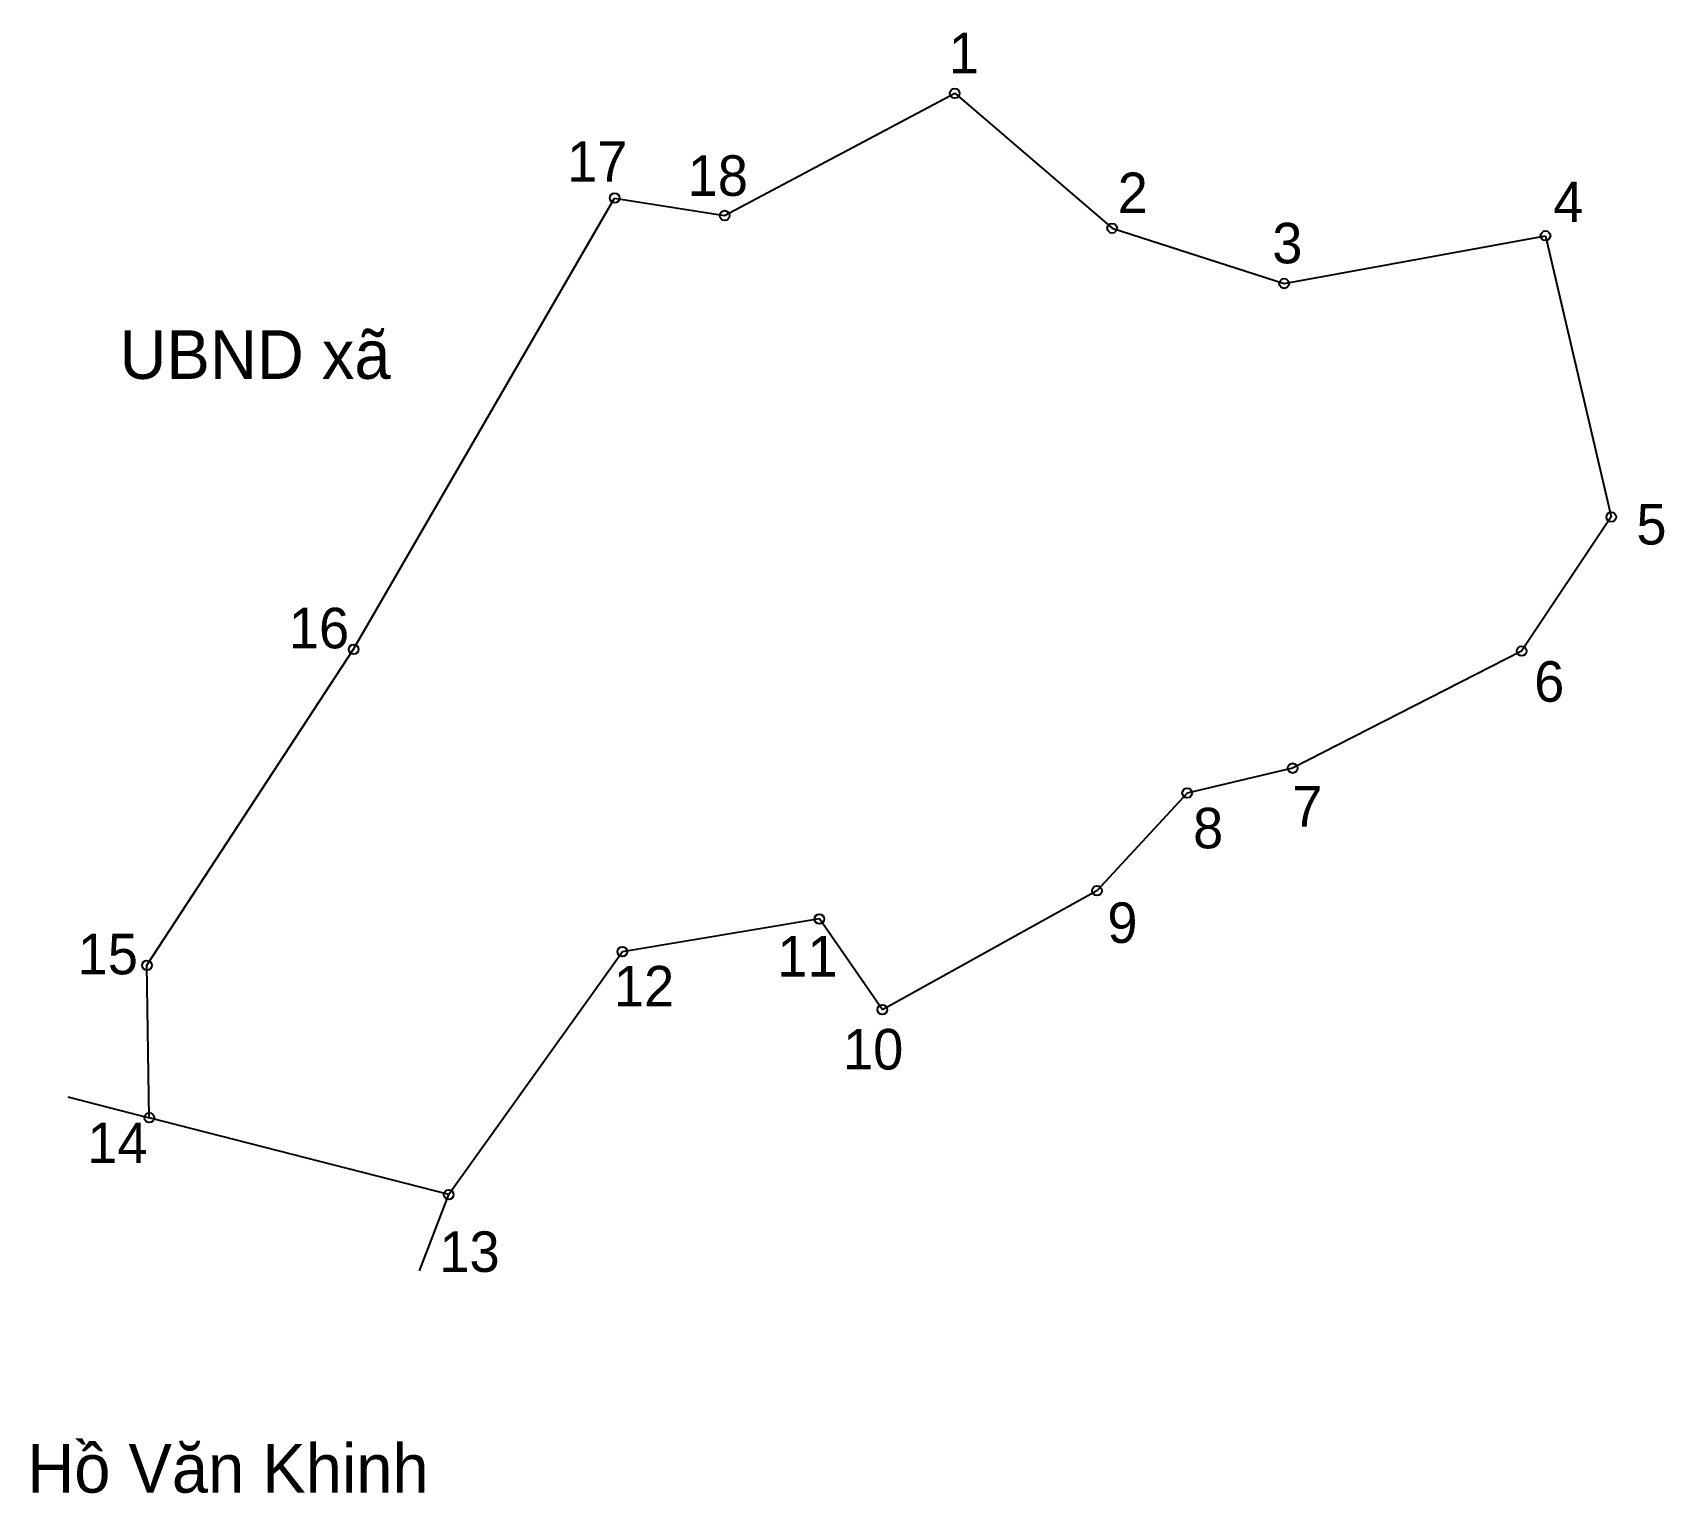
# Model space of a CAD drawing. Extents: x 547408 to 547548, y 1824222 to 1824347.
import ezdxf

# ---------------------------------------------------------------- set-up
doc = ezdxf.new("R2010")
doc.units = 0
for name, color, linetype in [('CanhThua', 7, 'Continuous'), ('MocDinhThua', 7, 'Continuous'), ('RauThua', 7, 'Continuous'), ('SoHieuDinhThua', 7, 'Continuous'), ('TenChuLanCan', 7, 'Continuous')]:
    doc.layers.add(name, color=color, linetype=linetype)

msp = doc.modelspace()

# ---------------------------------------------------------------- linework, layer by layer
at = {"layer": 'CanhThua'}
for p, q in [((547467.05, 1824331.64), (547486.84, 1824342.15)), ((547486.84, 1824342.15), (547500.37, 1824330.55)), ((547435.15, 1824294.36), (547457.59, 1824333.14)), ((547457.59, 1824333.14), (547467.05, 1824331.64)), ((547500.37, 1824330.55), (547515.16, 1824325.8)), ((547515.16, 1824325.8), (547537.63, 1824329.9)), ((547537.63, 1824329.9), (547543.28, 1824305.73)), ((547543.28, 1824305.73), (547535.58, 1824294.2)), ((547417.38, 1824267.2), (547435.15, 1824294.36)), ((547535.58, 1824294.2), (547515.89, 1824284.14)), ((547515.89, 1824284.14), (547506.82, 1824282)), ((547506.82, 1824282), (547499.06, 1824273.6)), ((547499.06, 1824273.6), (547480.61, 1824263.38)), ((547475.2, 1824271.18), (547458.26, 1824268.36)), ((547480.61, 1824263.38), (547475.2, 1824271.18)), ((547458.26, 1824268.36), (547443.33, 1824247.49)), ((547417.58, 1824254.09), (547417.38, 1824267.2)), ((547443.33, 1824247.49), (547417.58, 1824254.09))]:
    msp.add_line(p, q, dxfattribs=at)
at = {"layer": 'MocDinhThua'}
for centre in [(547486.84, 1824342.15), (547457.59, 1824333.14), (547467.05, 1824331.64), (547500.37, 1824330.55), (547537.63, 1824329.9), (547515.16, 1824325.8), (547543.28, 1824305.73), (547435.15, 1824294.36), (547535.58, 1824294.2), (547515.89, 1824284.14), (547506.82, 1824282), (547499.06, 1824273.6), (547475.2, 1824271.18), (547458.26, 1824268.36), (547417.38, 1824267.2), (547480.61, 1824263.38), (547417.58, 1824254.09), (547443.33, 1824247.49)]:
    msp.add_circle(centre, 0.418, dxfattribs=at)
at = {"layer": 'RauThua'}
for p, q in [((547410.58, 1824255.89), (547417.58, 1824254.09)), ((547440.81, 1824240.94), (547443.33, 1824247.49))]:
    msp.add_line(p, q, dxfattribs=at)

# ---------------------------------------------------------------- texts
at = {"layer": 'SoHieuDinhThua'}
for s, height, p in [('1', 3.48, (547486.32, 1824343.87)), ('17', 3.485, (547453.5, 1824334.54)), ('18', 3.485, (547463.87, 1824333.33)), ('2', 3.48, (547500.85, 1824331.85)), ('4', 3.48, (547538.3, 1824331.07)), ('3', 3.48, (547514.14, 1824327.53)), ('5', 3.48, (547545.45, 1824303.36)), ('16', 3.485, (547429.58, 1824294.44)), ('6', 3.48, (547536.66, 1824289.85)), ('7', 3.48, (547515.85, 1824279.12)), ('8', 3.48, (547507.33, 1824277.25)), ('9', 3.48, (547499.96, 1824269.12)), ('15', 3.485, (547411.42, 1824266.42)), ('11', 3.485, (547471.58, 1824266.23)), ('12', 3.485, (547457.53, 1824263.66)), ('10', 3.485, (547477.23, 1824258.24)), ('14', 3.485, (547412.25, 1824250.19)), ('13', 3.485, (547442.52, 1824240.84))]:
    msp.add_text(s, height=height, dxfattribs=at).set_placement(p)
at = {"layer": 'TenChuLanCan'}
for s, height, p in [('UBND xã', 4.182, (547415.02, 1824317.6)), ('Hồ Văn Khinh', 4.1818, (547407.09, 1824221.87))]:
    msp.add_text(s, height=height, dxfattribs=at).set_placement(p)

doc.saveas('drawing.dxf')
